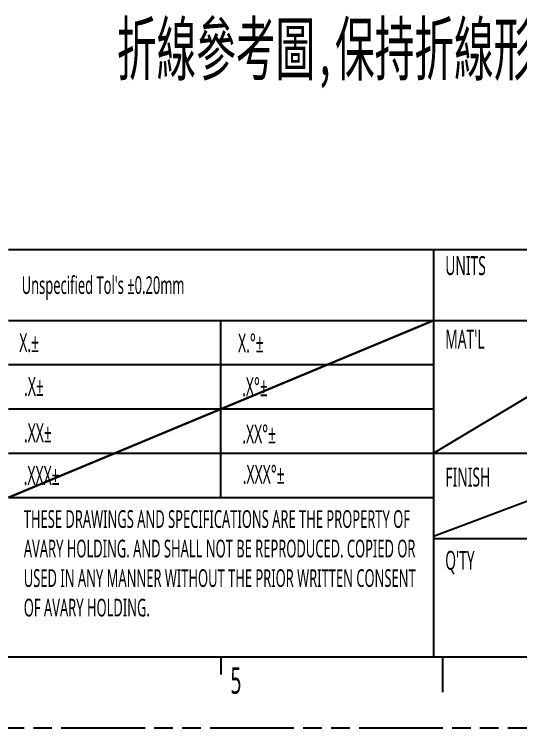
# Model space of a CAD drawing. Header units: millimetres. Extents: x -28 to 350, y 32 to 299.
# Drawn here: x 168.6 to 221.3, y 32 to 106.3 of the extents above; entities that cross this region are included whole.
import ezdxf

# ---------------------------------------------------------------- set-up
doc = ezdxf.new("R2010")
doc.units = ezdxf.units.MM
doc.header["$LTSCALE"] = 19.36
doc.linetypes.add('PHANTOM', pattern=[0.8, 0.45, -0.05, 0.1, -0.05, 0.1, -0.05])
doc.layers.get('0').update_dxf_attribs({"linetype": 'CONTINUOUS'})
doc.layers.add('0PAPERF', color=2, linetype='PHANTOM', plot=False)
for name, color, linetype, lineweight in [('DIM', 100, 'CONTINUOUS', 15), ('備註', 1, 'CONTINUOUS', 20), ('粗輪廓線', 7, 'CONTINUOUS', 30)]:
    doc.layers.add(name, color=color, linetype=linetype, lineweight=lineweight)
doc.styles.get("Standard").update_dxf_attribs({"font": 'simplex.shx', "width": 0.56})

msp = doc.modelspace()

# ---------------------------------------------------------------- linework, layer by layer
at = {"color": 0}
for p, q in [((167.999, 81.792), (338.495, 81.792)), ((167.999, 74.419), (235.276, 74.419)), ((190.118, 55.987), (190.118, 74.419)), ((212.236, 60.595), (235.276, 74.419)), ((167.999, 69.811), (212.236, 69.811)), ((167.999, 65.203), (212.236, 65.203)), ((167.999, 60.595), (235.276, 60.595)), ((212.236, 51.972), (235.276, 60.595)), ((280.435, 51.686), (212.236, 51.686))]:
    msp.add_line(p, q, dxfattribs=at)
for p, q in [((212.236, 81.792), (212.236, 39.398)), ((167.999, 55.987), (212.236, 55.987)), ((-17.242, 39.398), (338.495, 39.398)), ((190.118, 39.398), (190.118, 37.555)), ((213.158, 39.398), (213.158, 35.712))]:
    msp.add_line(p, q)
at = {"layer": '0PAPERF'}
msp.add_line((-27.842, 32.025), (350.11, 32.025), dxfattribs=at)
at = {"layer": '粗輪廓線', "color": 0}
msp.add_line((167.999, 55.987), (212.236, 74.419), dxfattribs=at)

# ---------------------------------------------------------------- texts
at = {"color": 0, "char_height": 1.96878, "attachment_point": 1}
for s, insert, width in [('{\\fMicrosoft JhengHei|b0|i0|c136|p0;UNITS}', (213.456, 81.103), 9.15758), ('{\\fMicrosoft JhengHei|b0|i0|c136|p0;X.%%P}', (169.139, 73.081), 9.15758), ('{\\fMicrosoft JhengHei|b0|i0|c136|p0;X.%%D%%P}', (191.895, 73.046), 9.15758), ("{\\fMicrosoft JhengHei|b0|i0|c136|p0;MAT'L}", (213.447, 73.445), 9.15758), ('{\\fMicrosoft JhengHei|b0|i0|c136|p0;.X%%P}', (169.641, 68.53), 3.34515), ('{\\fMicrosoft JhengHei|b0|i0|c136|p0;.X%%D%%P}', (192.322, 68.489), 9.15758), ('{\\fMicrosoft JhengHei|b0|i0|c136|p0;.XX%%P}', (169.626, 63.688), 9.15758), ('{\\fMicrosoft JhengHei|b0|i0|c136|p0;.XX%%D%%P}', (192.34, 63.576), 9.15758), ('{\\fMicrosoft JhengHei|b0|i0|c136|p0;.XXX%%D%%P}', (192.39, 59.38), 9.15758), ('{\\fMicrosoft JhengHei|b0|i0|c136|p0;.XXX%%P}', (169.599, 59.259), 9.15758), ('{\\fMicrosoft JhengHei|b0|i0|c136|p0;FINISH}', (213.47, 59.098), 9.15758), ("{\\fMicrosoft JhengHei|b0|i0|c136|p0;Q'TY}", (213.448, 50.431), 6.75078)]:
    msp.add_mtext(s, dxfattribs=dict(at, insert=insert, width=width))
at = {"color": 3, "insert": (169.605, 54.665), "char_height": 1.8432, "width": 42.63114, "attachment_point": 1}
msp.add_mtext('{\\fMicrosoft JhengHei|b0|i0|c136|p0;THESE DRAWINGS AND SPECIFICATIONS ARE THE PROPERTY OF AVARY HOLDING. AND SHALL NOT BE REPRODUCED. COPIED OR USED IN ANY MANNER WITHOUT THE PRIOR WRITTEN CONSENT OF AVARY HOLDING.}', dxfattribs=at)
at = {"layer": 'DIM', "insert": (191.091, 38.327), "char_height": 2.7648, "width": 1.68329, "attachment_point": 1}
msp.add_mtext('{\\fMicrosoft JhengHei|b0|i0|c136|p0;\\C0;5}', dxfattribs=at)
at = {"layer": '備註', "insert": (179.287, 105.368), "char_height": 5.40312, "width": 87.69602, "attachment_point": 1}
msp.add_mtext('{\\fSimSun|b0|i0|c134|p2;折線參考圖,保持折線形態出貨（詳見3D圖）}', dxfattribs=at)
at = {"layer": '備註', "color": 2, "lineweight": 0, "ltscale": 2, "insert": (169.385, 79.011), "char_height": 1.8432, "attachment_point": 1}
msp.add_mtext("{\\fMicrosoft JhengHei|b0|i0|c136|p0;\\C0;Unspecified Tol's %%P0.20mm}", dxfattribs=at)

doc.saveas('drawing.dxf')
